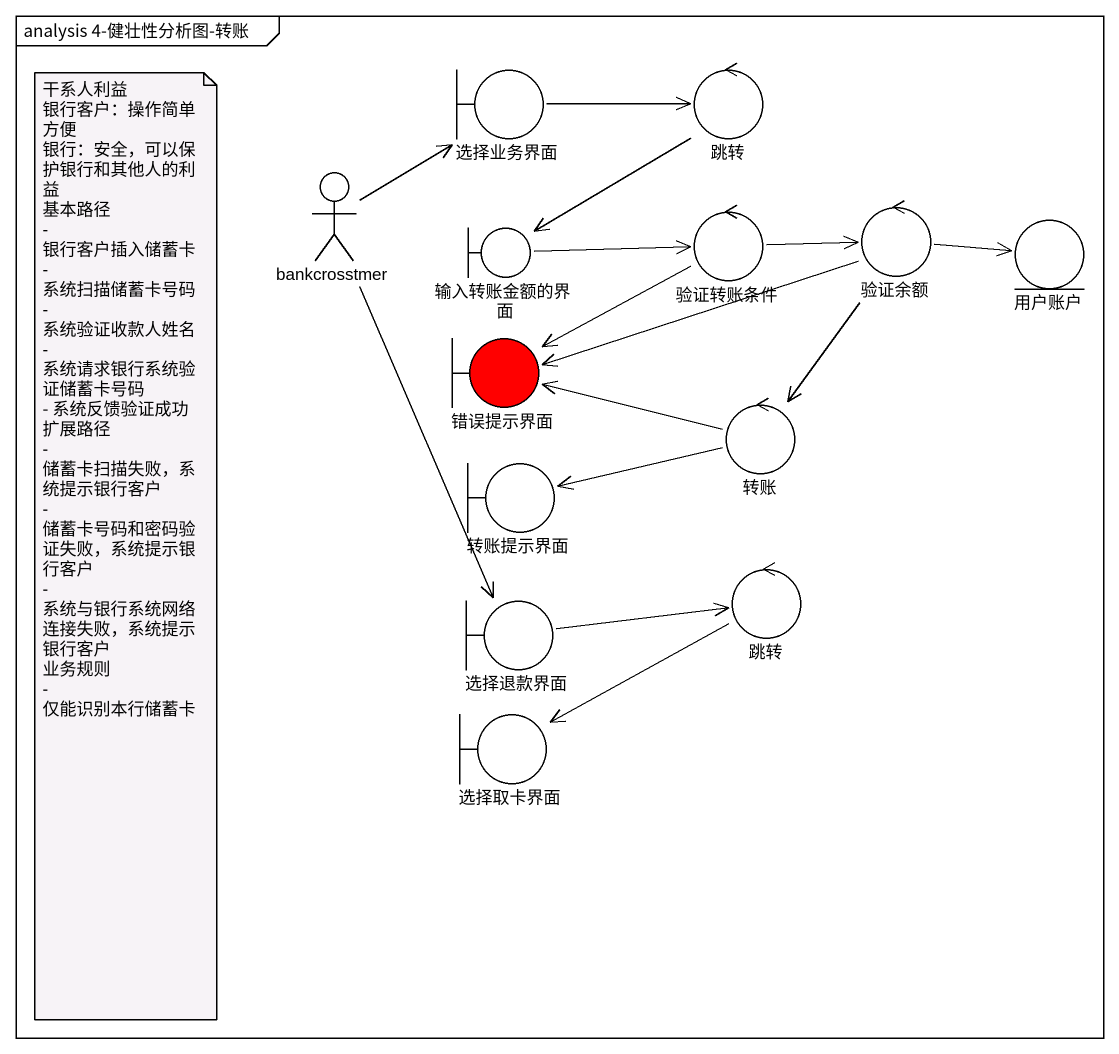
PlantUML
@startuml
mainframe analysis 4-健壮性分析图-转账
boundary 选择业务界面
control 跳转
actor bankcrosstmer
boundary 输入转账金额的界面
control 验证转账条件
control 验证余额
entity 用户账户
boundary 错误提示界面 #FF0000
boundary 转账提示界面
control 转账
boundary 选择退款界面
control "跳转" as 跳转_2
boundary 选择取卡界面
选择业务界面 -right-> 跳转
跳转 --> 输入转账金额的界面
bankcrosstmer -up-> 选择业务界面
bankcrosstmer --> 选择退款界面
输入转账金额的界面 -right-> 验证转账条件
验证转账条件 -right-> 验证余额
验证转账条件 -left-> 错误提示界面
验证余额 -right-> 用户账户
验证余额 -left-> 错误提示界面
验证余额 --> 转账
转账 -left-> 错误提示界面
转账 -left-> 转账提示界面
选择退款界面 -right-> 跳转_2
跳转_2 -left-> 选择取卡界面
note as N1
  干系人利益
  银行客户：操作简单方便
  银行：安全，可以保护银行和其他人的利益
  基本路径
  - 银行客户插入储蓄卡
  - 系统扫描储蓄卡号码
  - 系统验证收款人姓名
  - 系统请求银行系统验证储蓄卡号码
  - 系统反馈验证成功
  扩展路径
  - 储蓄卡扫描失败，系统提示银行客户
  - 储蓄卡号码和密码验证失败，系统提示银行客户
  - 系统与银行系统网络连接失败，系统提示银行客户
  业务规则
  - 仅能识别本行储蓄卡
end note
@enduml
